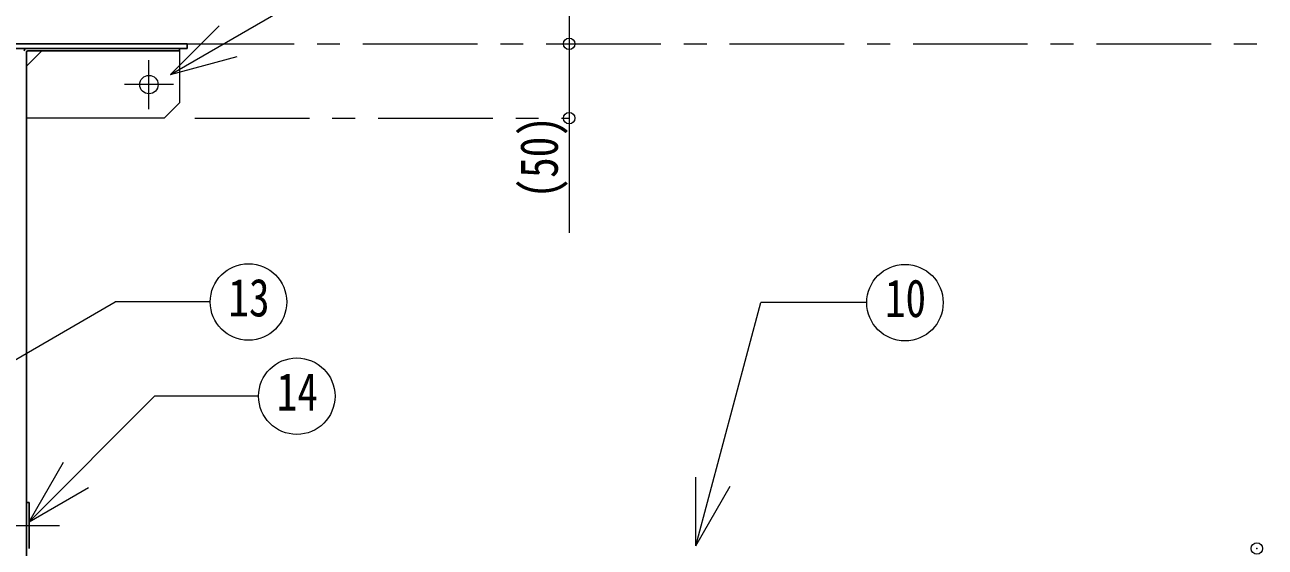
# Model space of a CAD drawing. Units: millimetres at full size, sheet at 1:15; details may follow other scales. Extents: x -3171 to 2904, y -2098 to 2117.
# Drawn here: x -522 to 290, y -690 to -348 of the extents above; entities that cross this region are included whole.
import ezdxf
from ezdxf.enums import TextEntityAlignment as Align

# ---------------------------------------------------------------- set-up
doc = ezdxf.new("R2010")
doc.units = ezdxf.units.MM
doc.header["$LTSCALE"] = 15
doc.header["$PDMODE"] = 32
doc.header["$PDSIZE"] = 7.5
doc.linetypes.add('CHAIN1', pattern=[8, 5, -1, 1, -1])
doc.layers.add('0-0_ﾚｲﾔ1', color=4, linetype='Continuous', lineweight=9)
doc.styles.add('ＭＳ ゴシック', font='')
doc.styles.get('ＭＳ ゴシック').set_extended_font_data('MS Gothic')

msp = doc.modelspace()

# ---------------------------------------------------------------- linework, layer by layer
at = {"layer": '0-0_ﾚｲﾔ1', "color": 7, "lineweight": 18}
for p, q in [((-426.17, -380.38), (-208.64, -254.78)), ((-426.17, -380.38), (-394.35, -348.56)), ((-520.38, -375.05), (-510.38, -365.05)), ((-420.38, -365.05), (-420.38, -399.05)), ((-426.17, -380.38), (-382.71, -368.73)), ((-420.38, -399.05), (-430.38, -409.05)), ((-430.38, -409.05), (-520.38, -409.05)), ((-674.77, -651.87), (-462.36, -529.23)), ((-400.23, -529.23), (-462.36, -529.23)), ((-82.51, -688.69), (-39.9, -529.67)), ((29.35, -529.67), (-39.9, -529.67)), ((-518.78, -672.95), (-436.67, -590.84)), ((-368.61, -590.84), (-436.67, -590.84)), ((-518.78, -672.95), (-496.28, -633.98)), ((-82.51, -688.69), (-82.51, -643.69)), ((-518.78, -672.95), (-479.81, -650.45)), ((-82.51, -688.69), (-60.01, -649.72))]:
    msp.add_line(p, q, dxfattribs=at)
at = {"layer": '0-0_ﾚｲﾔ1'}
for p, q in [((-165.38, -285.45), (-165.38, -484.05)), ((-521.14, -363.45), (-521.01, -363.58))]:
    msp.add_line(p, q, dxfattribs=at)
at = {"layer": '0-0_ﾚｲﾔ1', "color": 5, "lineweight": 25}
for p, q in [((-572.38, -360.45), (-415.38, -360.45)), ((-570.88, -363.45), (-415.38, -363.45)), ((-519.58, -365.05), (-420.38, -365.05)), ((-420.38, -365.05), (-420.38, -363.45)), ((-415.38, -363.45), (-415.38, -360.45)), ((-520.38, -365.85), (-520.38, -726.45))]:
    msp.add_line(p, q, dxfattribs=at)
at = {"layer": '0-0_ﾚｲﾔ1', "linetype": 'CHAIN1'}
for p, q in [((-420.38, -360.45), (694.62, -360.45)), ((-440.38, -403.05), (-440.38, -371.05)), ((-424.38, -387.05), (-456.38, -387.05)), ((-410.38, -409.05), (-165.38, -409.05)), ((-541.98, -675.45), (-498.78, -675.45))]:
    msp.add_line(p, q, dxfattribs=at)
at = {"layer": '0-0_ﾚｲﾔ1', "color": 5, "lineweight": 25}
msp.add_lwpolyline([(-520.38, -660.45), (-518.78, -660.45), (-518.78, -690.45)], dxfattribs=at)
at = {"layer": '0-0_ﾚｲﾔ1', "color": 7, "lineweight": 18}
for centre, radius in [((-440.38, -387.05), 6), ((-375.23, -529.23), 25), ((54.35, -529.67), 25), ((-343.61, -590.84), 25)]:
    msp.add_circle(centre, radius, dxfattribs=at)
at = {"layer": '0-0_ﾚｲﾔ1', "color": 5, "lineweight": 25}
for centre, radius in [((-520.38, -365.05), 1.6), ((-519.58, -365.85), 0.8)]:
    msp.add_arc(centre, radius, 90, 180, dxfattribs=at)
at = {"layer": '0-0_ﾚｲﾔ1', "color": 1}
for p in [(-165.38, -360.45), (-165.38, -409.05), (284.62, -690.45)]:
    msp.add_point(p, dxfattribs=at)

# ---------------------------------------------------------------- texts
at = {"layer": '0-0_ﾚｲﾔ1', "color": 7, "style": 'ＭＳ ゴシック', "width": 0.8}
msp.add_text('(50)', height=24.74, rotation=90, dxfattribs=at).set_placement((-165.38, -461.55), align=Align.BOTTOM_LEFT)
for s, p in [('13', (-388.35, -546.11)), ('10', (41.23, -546.54)), ('14', (-356.74, -607.71))]:
    msp.add_text(s, height=24.74, dxfattribs=at).set_placement(p, align=Align.BOTTOM_LEFT)

doc.saveas('drawing.dxf')
